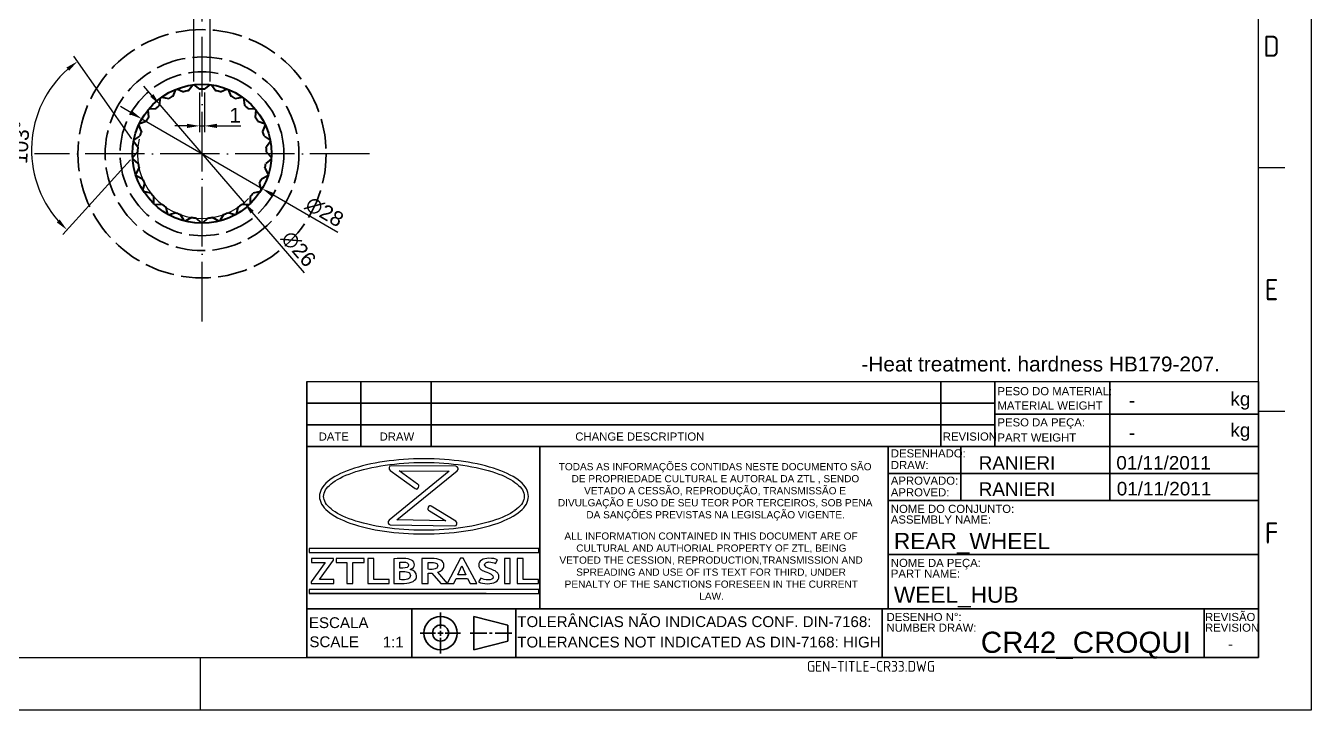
# Model space of a CAD drawing. Header units: millimetres. Extents: x 2429 to 2877, y 1091 to 1407.
# Drawn here: x 2617.7 to 2876.6, y 1091 to 1228.9 of the extents above; entities that cross this region are included whole.
import ezdxf
from ezdxf.enums import TextEntityAlignment as Align

# ---------------------------------------------------------------- set-up
doc = ezdxf.new("R2010")
doc.units = ezdxf.units.MM
for name, pattern in [('ACAD_ISO02W100', [15, 12, -3]), ('ACAD_ISO04W100', [30, 24, -3, 0, -3]), ('ACAD_ISO05W100', [33, 24, -3, 0, -3, 0, -3])]:
    doc.linetypes.add(name, pattern=pattern)
for name, color, linetype, lineweight in [('AM_0', 7, 'Continuous', 40), ('AM_4', 1, 'ACAD_ISO04W100', 25), ('AM_5', 3, 'Continuous', 25), ('AM_8', 40, 'ACAD_ISO02W100', 35), ('AM_BOR', 2, 'ACAD_ISO05W100', 35)]:
    doc.layers.add(name, color=color, linetype=linetype, lineweight=lineweight)
doc.layers.add('Camada 1', color=7, linetype='Continuous')
doc.styles.add('ACISOTS', font='isocp.shx', dxfattribs={"height": 1})
doc.styles.get("Standard").update_dxf_attribs({"font": 'arial.ttf'})
doc.dimstyles.new('ISO-25', dxfattribs={"dimtxt": 3, "dimasz": 2.5, "dimexe": 1.25, "dimexo": 0.625, "dimtad": 1, "dimtxsty": 'Standard', "dimcen": 2.5, "dimadec": 0, "dimazin": 0, "dimtfac": 1, "dimtmove": 0, "dimatfit": 3, "dimfxl": 1, "dimarcsym": 0})

# ---------------------------------------------------------------- blocks, each defined once
blk = doc.blocks.new('A3 ZTL')
for p, q in [((401.17, 9.78), (401.17, 280.82)), ((19.57, 9.78), (401.17, 9.78))]:
    blk.add_line(p, q)
at = {"layer": 'AM_BOR', "color": 135, "linetype": 'Continuous', "lineweight": 25}
for p, q in [((410.96, 290.61), (410.96, 0)), ((410.96, 0), (0, 0))]:
    blk.add_line(p, q, dxfattribs=at)
at = {"layer": 'AM_BOR', "color": 135, "lineweight": 25}
for p, q in [((406.07, 100.29), (401.17, 100.29)), ((406.07, 55.28), (401.17, 55.28)), ((205.48, 9.78), (205.48, 0))]:
    blk.add_line(p, q, dxfattribs=at)
at = {"layer": 'AM_BOR', "color": 135, "lineweight": 25, "style": 'ACISOTS'}
for s, p in [('D', (403.62, 122.8)), ('E', (403.62, 77.79)), ('F', (403.62, 32.78))]:
    blk.add_text(s, height=3.91, dxfattribs=at).set_placement(p, align=Align.MIDDLE)
blk = doc.blocks.new('*D47')
at = {"layer": 'AM_5', "color": 0, "lineweight": -2}
for p, q in [((2550.42, 1370.04), (2550.42, 1377.23)), ((2475.53, 1295.15), (2468.34, 1295.15))]:
    blk.add_line(p, q, dxfattribs=at)
blk.add_arc((2550.42, 1295.15), 80.83, 91.7723, 178.2277, dxfattribs=at)
at = {"layer": 'AM_5', "color": 0}
for points in [[(2547.91, 1376.36), (2547.93, 1375.52), (2550.42, 1375.98)], [(2470.05, 1297.65), (2469.22, 1297.66), (2469.59, 1295.15)]]:
    blk.add_solid(points, dxfattribs=at)
at = {"layer": 'Defpoints', "color": 0}
for p in [(2550.42, 1369.41), (2510.01, 1365.15), (2476.16, 1295.15), (2799.01, 1295.15), (2550.42, 1220.89)]:
    blk.add_point(p, dxfattribs=at)
at = {"layer": 'AM_5', "color": 0, "insert": (2491.74, 1353.83), "char_height": 3, "attachment_point": 5, "rotation": 45}
blk.add_mtext('90°', dxfattribs=at)
blk = doc.blocks.new('*D69')
at = {"layer": 'AM_5', "color": 0, "lineweight": -2}
for p, q in [((2651.55, 1217.6), (2651.55, 1232.7)), ((2654.81, 1217.6), (2654.81, 1232.7)), ((2649.05, 1231.45), (2646.55, 1231.45)), ((2651.55, 1231.45), (2654.81, 1231.45)), ((2657.31, 1231.45), (2666.55, 1231.45))]:
    blk.add_line(p, q, dxfattribs=at)
at = {"layer": 'AM_5', "color": 0}
for points in [[(2649.05, 1231.87), (2649.05, 1231.04), (2651.55, 1231.45)], [(2657.31, 1231.87), (2657.31, 1231.04), (2654.81, 1231.45)]]:
    blk.add_solid(points, dxfattribs=at)
at = {"layer": 'Defpoints', "color": 0}
for p in [(2654.81, 1231.45), (2651.55, 1216.98), (2654.81, 1216.98)]:
    blk.add_point(p, dxfattribs=at)
at = {"layer": 'AM_5', "color": 0, "insert": (2663.18, 1233.61), "char_height": 3, "attachment_point": 5}
blk.add_mtext('3.5', dxfattribs=at)
blk = doc.blocks.new('*D70')
at = {"layer": 'AM_5', "color": 0, "lineweight": -2}
for p, q in [((2652.69, 1215.44), (2652.69, 1207.44)), ((2653.67, 1215.44), (2653.67, 1207.44)), ((2650.19, 1208.69), (2647.69, 1208.69)), ((2652.69, 1208.69), (2653.67, 1208.69)), ((2656.17, 1208.69), (2661.03, 1208.69))]:
    blk.add_line(p, q, dxfattribs=at)
at = {"layer": 'AM_5', "color": 0}
for points in [[(2650.19, 1209.11), (2650.19, 1208.27), (2652.69, 1208.69)], [(2656.17, 1209.11), (2656.17, 1208.27), (2653.67, 1208.69)]]:
    blk.add_solid(points, dxfattribs=at)
at = {"layer": 'Defpoints', "color": 0}
for p in [(2652.69, 1216.06), (2653.67, 1216.06), (2653.67, 1208.69)]:
    blk.add_point(p, dxfattribs=at)
at = {"layer": 'AM_5', "color": 0, "insert": (2659.85, 1210.82), "char_height": 3, "attachment_point": 5}
blk.add_mtext('1', dxfattribs=at)
blk = doc.blocks.new('*D71')
at = {"layer": 'AM_5', "color": 0, "lineweight": -2}
for p, q in [((2639.05, 1206.09), (2627.39, 1222.7)), ((2638.78, 1201.86), (2625.13, 1186.84))]:
    blk.add_line(p, q, dxfattribs=at)
blk.add_arc((2640.61, 1203.86), 21.76, 131.6463, 221.1537, dxfattribs=at)
at = {"layer": 'AM_5', "color": 0}
for points in [[(2625.89, 1220.45), (2626.41, 1219.8), (2628.11, 1221.68)], [(2624.52, 1189.84), (2623.93, 1189.25), (2625.97, 1187.76)]]:
    blk.add_solid(points, dxfattribs=at)
at = {"layer": 'Defpoints', "color": 0}
for p in [(2620.25, 1211.56), (2639.41, 1205.57), (2640.25, 1204.38), (2639.2, 1202.32), (2640.19, 1203.4)]:
    blk.add_point(p, dxfattribs=at)
at = {"layer": 'AM_5', "color": 0, "insert": (2616.74, 1205.37), "char_height": 3, "attachment_point": 5, "rotation": 86.4}
blk.add_mtext('103°', dxfattribs=at)
blk = doc.blocks.new('*D72')
at = {"layer": 'AM_5', "color": 0, "lineweight": -2}
for p, q in [((2638.91, 1211.35), (2636.74, 1212.6)), ((2641.07, 1210.09), (2665.3, 1196.06)), ((2680.54, 1187.22), (2667.46, 1194.8))]:
    blk.add_line(p, q, dxfattribs=at)
at = {"layer": 'AM_5', "color": 0}
for points in [[(2639.11, 1211.71), (2638.7, 1210.98), (2641.07, 1210.09)], [(2667.67, 1195.16), (2667.25, 1194.44), (2665.3, 1196.06)]]:
    blk.add_solid(points, dxfattribs=at)
at = {"layer": 'Defpoints', "color": 0}
for p in [(2641.07, 1210.09), (2665.3, 1196.06)]:
    blk.add_point(p, dxfattribs=at)
at = {"layer": 'AM_5', "color": 0, "insert": (2677.85, 1191.37), "char_height": 3, "attachment_point": 5, "rotation": 329.913}
blk.add_mtext('∅28', dxfattribs=at)
blk = doc.blocks.new('*D73')
at = {"layer": 'AM_5', "color": 0, "lineweight": -2}
for p, q in [((2643.08, 1214.83), (2641.45, 1216.72)), ((2644.71, 1212.93), (2661.66, 1193.22)), ((2673.79, 1179.1), (2663.29, 1191.32))]:
    blk.add_line(p, q, dxfattribs=at)
blk.add_arc((2653.18, 1203.07), 13, 166.9082, 316.1983, dxfattribs=at)
at = {"layer": 'AM_5', "color": 0}
for points in [[(2643.39, 1215.1), (2642.76, 1214.56), (2644.71, 1212.93)], [(2663.6, 1191.59), (2662.97, 1191.05), (2661.66, 1193.22)]]:
    blk.add_solid(points, dxfattribs=at)
at = {"layer": 'Defpoints', "color": 0}
for p in [(2644.71, 1212.93), (2661.66, 1193.22)]:
    blk.add_point(p, dxfattribs=at)
at = {"layer": 'AM_5', "color": 0, "insert": (2672.62, 1183.9), "char_height": 3, "attachment_point": 5, "rotation": 310.6891}
blk.add_mtext('∅26', dxfattribs=at)

msp = doc.modelspace()

# ---------------------------------------------------------------- linework, layer by layer
at = {"linetype": 'Continuous'}
msp.add_line((2674.261, 1157.192), (2865.925, 1157.192), dxfattribs=at)
at = {"layer": 'AM_0'}
for p, q in [((2650.425, 1215.778), (2651.305, 1216.947)), ((2651.552, 1216.978), (2652.694, 1216.065)), ((2653.671, 1216.065), (2654.814, 1216.978)), ((2655.061, 1216.947), (2655.94, 1215.778)), ((2644.646, 1212.878), (2644.853, 1214.326)), ((2645.055, 1214.473), (2646.496, 1214.222)), ((2647.353, 1214.693), (2647.913, 1216.044)), ((2648.145, 1216.136), (2649.479, 1215.535)), ((2656.887, 1215.535), (2658.22, 1216.136)), ((2658.452, 1216.044), (2659.013, 1214.693)), ((2659.869, 1214.222), (2661.311, 1214.473)), ((2661.512, 1214.326), (2661.72, 1212.878)), ((2642.476, 1210.447), (2642.317, 1211.901)), ((2642.476, 1212.093), (2643.934, 1212.209)), ((2662.432, 1212.209), (2663.89, 1212.093)), ((2664.049, 1211.901), (2663.89, 1210.447)), ((2640.569, 1209.147), (2641.953, 1209.622)), ((2664.413, 1209.622), (2665.797, 1209.147)), ((2639.455, 1205.82), (2640.677, 1206.624)), ((2640.979, 1207.553), (2640.463, 1208.922)), ((2665.903, 1208.922), (2665.387, 1207.553)), ((2665.689, 1206.624), (2666.911, 1205.82)), ((2640.248, 1204.377), (2639.408, 1205.575)), ((2666.958, 1205.575), (2666.117, 1204.377)), ((2639.203, 1202.319), (2640.187, 1203.402)), ((2640.331, 1201.119), (2639.219, 1202.07)), ((2667.147, 1202.07), (2666.035, 1201.119)), ((2666.179, 1203.402), (2667.163, 1202.319)), ((2639.83, 1198.866), (2640.514, 1200.16)), ((2665.852, 1200.16), (2666.536, 1198.866)), ((2641.22, 1197.985), (2639.907, 1198.629)), ((2641.296, 1195.678), (2641.636, 1197.101)), ((2664.729, 1197.101), (2665.07, 1195.678)), ((2666.459, 1198.629), (2665.145, 1197.985)), ((2642.862, 1195.17), (2641.43, 1195.467)), ((2643.509, 1192.954), (2643.485, 1194.417)), ((2662.881, 1194.417), (2662.857, 1192.954)), ((2664.936, 1195.467), (2663.504, 1195.17)), ((2645.152, 1192.851), (2643.691, 1192.783)), ((2646.329, 1190.866), (2645.942, 1192.277)), ((2647.946, 1191.175), (2646.548, 1190.746)), ((2659.818, 1190.746), (2658.419, 1191.175)), ((2660.423, 1192.277), (2660.036, 1190.866)), ((2662.675, 1192.783), (2661.214, 1192.851)), ((2649.581, 1189.545), (2648.855, 1190.815)), ((2651.07, 1190.247), (2649.822, 1189.483)), ((2653.058, 1189.074), (2652.039, 1190.124)), ((2654.326, 1190.124), (2653.308, 1189.074)), ((2656.544, 1189.483), (2655.296, 1190.247)), ((2657.511, 1190.815), (2656.785, 1189.545))]:
    msp.add_line(p, q, dxfattribs=at)
msp.add_circle((2653.183, 1203.074), 14, dxfattribs=at)
for start, end in [(116.6464, 120.9536), (102.2464, 106.5536), (87.8464, 92.1536), (73.4464, 77.7536), (59.0464, 63.3536), (131.0464, 135.3536), (44.6464, 48.9536), (145.4464, 149.7536), (30.2464, 34.5536), (159.8464, 164.1536), (15.8464, 20.1536), (174.2464, 178.5536), (1.4464, 5.7536), (188.6464, 192.9536), (347.0464, 351.3536), (203.0464, 207.3536), (332.6464, 336.9536), (217.4464, 221.7536), (318.2464, 322.5536), (231.8464, 236.1536), (246.2464, 250.5536), (289.4464, 293.7536), (303.8464, 308.1536), (260.6464, 264.9536), (275.0464, 279.3536)]:
    msp.add_arc((2653.183, 1203.074), 13, start, end, dxfattribs=at)
at = {"layer": 'AM_4', "ltscale": 0.5}
for p, q in [((2653.183, 1169.328), (2653.183, 1236.819)), ((2686.928, 1203.074), (2619.437, 1203.074))]:
    msp.add_line(p, q, dxfattribs=at)
at = {"layer": 'AM_8', "color": 0, "linetype": 'Continuous'}
for p, q in [((2674.261, 1157.192), (2674.261, 1101.653)), ((2685.151, 1157.192), (2685.151, 1144.124)), ((2699.308, 1157.192), (2699.308, 1144.124)), ((2801.944, 1157.192), (2801.944, 1144.124)), ((2812.834, 1144.124), (2812.834, 1157.192)), ((2835.978, 1157.192), (2835.978, 1150.658)), ((2865.925, 1101.653), (2865.925, 1157.192)), ((2812.834, 1152.836), (2674.261, 1152.836)), ((2812.834, 1150.658), (2865.925, 1150.658)), ((2835.978, 1150.658), (2835.978, 1144.124)), ((2674.261, 1148.48), (2812.834, 1148.48)), ((2674.261, 1144.124), (2789.695, 1144.124)), ((2721.248, 1144.124), (2721.248, 1111.454)), ((2789.695, 1144.124), (2865.925, 1144.124)), ((2791.358, 1144.124), (2791.358, 1123.433)), ((2806.03, 1144.124), (2806.03, 1133.234)), ((2835.978, 1144.124), (2835.978, 1133.234)), ((2791.358, 1138.679), (2865.925, 1138.679)), ((2791.358, 1133.234), (2865.925, 1133.234)), ((2791.358, 1123.433), (2791.358, 1111.454)), ((2791.358, 1122.344), (2865.925, 1122.344)), ((2674.738, 1114.515), (2710.413, 1114.515)), ((2789.695, 1111.454), (2674.261, 1111.454)), ((2722.571, 1111.454), (2674.261, 1111.454)), ((2695.425, 1111.454), (2695.425, 1101.653)), ((2716.396, 1111.454), (2716.396, 1101.653)), ((2789.695, 1111.454), (2855.035, 1111.454)), ((2790.149, 1101.653), (2790.149, 1111.454)), ((2865.925, 1111.454), (2855.035, 1111.454)), ((2855.035, 1111.454), (2855.035, 1101.653)), ((2701.228, 1110.668), (2701.228, 1107.436)), ((2714.766, 1108.169), (2707.915, 1109.906)), ((2707.915, 1109.906), (2707.915, 1103.201)), ((2714.766, 1108.169), (2714.766, 1104.938)), ((2697.133, 1106.553), (2700.207, 1106.553)), ((2700.674, 1106.553), (2701.756, 1106.553)), ((2701.228, 1106.987), (2701.228, 1106.022)), ((2701.228, 1105.589), (2701.228, 1102.439)), ((2702.172, 1106.553), (2705.227, 1106.553)), ((2707.168, 1106.553), (2710.537, 1106.553)), ((2711.056, 1106.553), (2711.598, 1106.553)), ((2712.225, 1106.553), (2715.561, 1106.553)), ((2714.766, 1104.938), (2707.915, 1103.201)), ((2674.261, 1101.653), (2865.925, 1101.653))]:
    msp.add_line(p, q, dxfattribs=at)
at = {"layer": 'AM_8', "ltscale": 0.5}
for radius in [25, 19.5, 16.5]:
    msp.add_circle((2653.183, 1203.074), radius, dxfattribs=at)
at = {"layer": 'AM_8', "color": 0, "linetype": 'Continuous'}
for radius in [3.352, 1.616]:
    msp.add_circle((2701.228, 1106.553), radius, dxfattribs=at)
at = {"layer": 'Camada 1'}
for points, knots in [([(2697.884, 1141.648), (2700.693, 1141.648), (2703.378, 1141.451), (2705.831, 1141.095), (2705.831, 1141.095), (2708.38, 1140.725), (2710.679, 1140.182), (2712.607, 1139.509), (2712.607, 1139.509), (2714.587, 1138.819), (2716.184, 1137.985), (2717.276, 1137.052), (2717.276, 1137.052), (2718.339, 1136.143), (2718.926, 1135.138), (2718.926, 1134.076), (2718.926, 1134.076), (2718.926, 1133.014), (2718.339, 1132.009), (2717.276, 1131.1), (2717.276, 1131.1), (2716.184, 1130.167), (2714.587, 1129.333), (2712.607, 1128.642), (2712.607, 1128.642), (2710.679, 1127.969), (2708.38, 1127.426), (2705.831, 1127.056), (2705.831, 1127.056), (2703.378, 1126.7), (2700.693, 1126.503), (2697.884, 1126.503), (2697.884, 1126.503), (2695.074, 1126.503), (2692.389, 1126.7), (2689.936, 1127.056), (2689.936, 1127.056), (2687.387, 1127.426), (2685.088, 1127.969), (2683.16, 1128.642), (2683.16, 1128.642), (2681.181, 1129.333), (2679.583, 1130.167), (2678.491, 1131.1), (2678.491, 1131.1), (2677.428, 1132.009), (2676.841, 1133.014), (2676.841, 1134.076), (2676.841, 1134.076), (2676.841, 1135.138), (2677.428, 1136.143), (2678.491, 1137.052), (2678.491, 1137.052), (2679.583, 1137.985), (2681.181, 1138.819), (2683.16, 1139.509), (2683.16, 1139.509), (2685.088, 1140.182), (2687.387, 1140.725), (2689.937, 1141.095), (2689.937, 1141.095), (2692.389, 1141.451), (2695.074, 1141.648), (2697.884, 1141.648)], [0, 0, 0, 0, 0.0588235, 0.0588235, 0.0588235, 0.0588235, 0.1176471, 0.1176471, 0.1176471, 0.1176471, 0.1764706, 0.1764706, 0.1764706, 0.1764706, 0.2352941, 0.2352941, 0.2352941, 0.2352941, 0.2941176, 0.2941176, 0.2941176, 0.2941176, 0.3529412, 0.3529412, 0.3529412, 0.3529412, 0.4117647, 0.4117647, 0.4117647, 0.4117647, 0.4705882, 0.4705882, 0.4705882, 0.4705882, 0.5294118, 0.5294118, 0.5294118, 0.5294118, 0.5882353, 0.5882353, 0.5882353, 0.5882353, 0.6470588, 0.6470588, 0.6470588, 0.6470588, 0.7058824, 0.7058824, 0.7058824, 0.7058824, 0.7647059, 0.7647059, 0.7647059, 0.7647059, 0.8235294, 0.8235294, 0.8235294, 0.8235294, 0.8823529, 0.8823529, 0.8823529, 0.8823529, 1, 1, 1, 1]), ([(2697.884, 1140.901), (2695.123, 1140.901), (2692.49, 1140.709), (2690.088, 1140.361), (2690.088, 1140.361), (2687.592, 1140), (2685.346, 1139.471), (2683.467, 1138.815), (2683.467, 1138.815), (2681.639, 1138.177), (2680.165, 1137.423), (2679.162, 1136.595), (2679.162, 1136.595), (2678.209, 1135.809), (2677.683, 1134.957), (2677.683, 1134.076), (2677.683, 1134.076), (2677.683, 1133.195), (2678.209, 1132.343), (2679.162, 1131.557), (2679.162, 1131.557), (2680.165, 1130.729), (2681.639, 1129.975), (2683.467, 1129.337), (2683.467, 1129.337), (2685.346, 1128.681), (2687.592, 1128.152), (2690.088, 1127.79), (2690.088, 1127.79), (2692.49, 1127.443), (2695.123, 1127.25), (2697.884, 1127.25), (2697.884, 1127.25), (2700.644, 1127.25), (2703.278, 1127.443), (2705.679, 1127.79), (2705.679, 1127.79), (2708.175, 1128.152), (2710.421, 1128.681), (2712.3, 1129.337), (2712.3, 1129.337), (2714.129, 1129.975), (2715.602, 1130.729), (2716.606, 1131.557), (2716.606, 1131.557), (2717.558, 1132.343), (2718.084, 1133.195), (2718.084, 1134.076), (2718.084, 1134.076), (2718.084, 1134.957), (2717.558, 1135.809), (2716.606, 1136.595), (2716.606, 1136.595), (2715.602, 1137.423), (2714.129, 1138.177), (2712.3, 1138.815), (2712.3, 1138.815), (2710.421, 1139.471), (2708.175, 1140), (2705.679, 1140.361), (2705.679, 1140.361), (2703.277, 1140.709), (2700.644, 1140.901), (2697.884, 1140.901)], [0, 0, 0, 0, 0.0588235, 0.0588235, 0.0588235, 0.0588235, 0.1176471, 0.1176471, 0.1176471, 0.1176471, 0.1764706, 0.1764706, 0.1764706, 0.1764706, 0.2352941, 0.2352941, 0.2352941, 0.2352941, 0.2941176, 0.2941176, 0.2941176, 0.2941176, 0.3529412, 0.3529412, 0.3529412, 0.3529412, 0.4117647, 0.4117647, 0.4117647, 0.4117647, 0.4705882, 0.4705882, 0.4705882, 0.4705882, 0.5294118, 0.5294118, 0.5294118, 0.5294118, 0.5882353, 0.5882353, 0.5882353, 0.5882353, 0.6470588, 0.6470588, 0.6470588, 0.6470588, 0.7058824, 0.7058824, 0.7058824, 0.7058824, 0.7647059, 0.7647059, 0.7647059, 0.7647059, 0.8235294, 0.8235294, 0.8235294, 0.8235294, 0.8823529, 0.8823529, 0.8823529, 0.8823529, 1, 1, 1, 1]), ([(2696.133, 1135.688), (2696.133, 1135.688), (2691.092, 1139.301), (2691.092, 1139.301), (2691.092, 1139.301), (2690.717, 1139.57), (2690.869, 1140.252), (2691.311, 1140.249), (2691.311, 1140.249), (2691.311, 1140.249), (2704.331, 1140.144), (2704.331, 1140.144), (2704.331, 1140.144), (2704.759, 1140.141), (2704.918, 1139.496), (2704.569, 1139.212), (2704.569, 1139.212), (2704.569, 1139.212), (2692.447, 1129.337), (2692.447, 1129.337), (2692.447, 1129.337), (2692.447, 1129.337), (2702.272, 1129.179), (2702.272, 1129.179), (2702.272, 1129.179), (2702.272, 1129.179), (2698.967, 1131.169), (2698.967, 1131.169), (2698.967, 1131.169), (2698.75, 1131.3), (2698.533, 1131.431), (2698.722, 1131.885), (2698.722, 1131.885), (2698.911, 1132.339), (2699.129, 1132.208), (2699.346, 1132.078), (2699.346, 1132.078), (2699.346, 1132.078), (2704.3, 1129.093), (2704.3, 1129.093), (2704.3, 1129.093), (2704.705, 1128.849), (2704.562, 1128.122), (2704.105, 1128.129), (2704.105, 1128.129), (2704.105, 1128.129), (2691.086, 1128.339), (2691.086, 1128.339), (2691.086, 1128.339), (2690.659, 1128.345), (2690.503, 1128.987), (2690.851, 1129.271), (2690.851, 1129.271), (2690.851, 1129.271), (2702.96, 1139.135), (2702.96, 1139.135), (2702.96, 1139.135), (2702.96, 1139.135), (2692.868, 1139.217), (2692.868, 1139.217), (2692.868, 1139.217), (2692.868, 1139.217), (2696.569, 1136.564), (2696.569, 1136.564), (2696.569, 1136.564), (2696.775, 1136.417), (2696.981, 1136.269), (2696.764, 1135.831), (2696.764, 1135.831), (2696.546, 1135.393), (2696.34, 1135.54), (2696.133, 1135.688)], [0, 0, 0, 0, 0.0526316, 0.0526316, 0.0526316, 0.0526316, 0.1052632, 0.1052632, 0.1052632, 0.1052632, 0.1578947, 0.1578947, 0.1578947, 0.1578947, 0.2105263, 0.2105263, 0.2105263, 0.2105263, 0.2631579, 0.2631579, 0.2631579, 0.2631579, 0.3157895, 0.3157895, 0.3157895, 0.3157895, 0.3684211, 0.3684211, 0.3684211, 0.3684211, 0.4210526, 0.4210526, 0.4210526, 0.4210526, 0.4736842, 0.4736842, 0.4736842, 0.4736842, 0.5263158, 0.5263158, 0.5263158, 0.5263158, 0.5789474, 0.5789474, 0.5789474, 0.5789474, 0.6315789, 0.6315789, 0.6315789, 0.6315789, 0.6842105, 0.6842105, 0.6842105, 0.6842105, 0.7368421, 0.7368421, 0.7368421, 0.7368421, 0.7894737, 0.7894737, 0.7894737, 0.7894737, 0.8421053, 0.8421053, 0.8421053, 0.8421053, 0.8947368, 0.8947368, 0.8947368, 0.8947368, 1, 1, 1, 1]), ([(2674.828, 1123.581), (2674.828, 1123.581), (2720.939, 1123.581), (2720.939, 1123.581), (2720.939, 1123.581), (2720.939, 1123.581), (2721.03, 1123.581), (2721.03, 1123.581), (2721.03, 1123.581), (2721.03, 1123.581), (2721.03, 1123.491), (2721.03, 1123.491), (2721.03, 1123.491), (2721.03, 1123.491), (2721.03, 1122.891), (2721.03, 1122.891), (2721.03, 1122.891), (2721.03, 1122.891), (2721.03, 1122.8), (2721.03, 1122.8), (2721.03, 1122.8), (2721.03, 1122.8), (2720.939, 1122.8), (2720.939, 1122.8), (2720.939, 1122.8), (2720.939, 1122.8), (2674.828, 1122.8), (2674.828, 1122.8), (2674.828, 1122.8), (2674.828, 1122.8), (2674.738, 1122.8), (2674.738, 1122.8), (2674.738, 1122.8), (2674.738, 1122.8), (2674.738, 1122.891), (2674.738, 1122.891), (2674.738, 1122.891), (2674.738, 1122.891), (2674.738, 1123.491), (2674.738, 1123.491), (2674.738, 1123.491), (2674.738, 1123.491), (2674.738, 1123.581), (2674.738, 1123.581), (2674.738, 1123.581), (2674.738, 1123.581), (2674.828, 1123.581), (2674.828, 1123.581)], [0, 0, 0, 0, 0.0769231, 0.0769231, 0.0769231, 0.0769231, 0.1538462, 0.1538462, 0.1538462, 0.1538462, 0.2307692, 0.2307692, 0.2307692, 0.2307692, 0.3076923, 0.3076923, 0.3076923, 0.3076923, 0.3846154, 0.3846154, 0.3846154, 0.3846154, 0.4615385, 0.4615385, 0.4615385, 0.4615385, 0.5384615, 0.5384615, 0.5384615, 0.5384615, 0.6153846, 0.6153846, 0.6153846, 0.6153846, 0.6923077, 0.6923077, 0.6923077, 0.6923077, 0.7692308, 0.7692308, 0.7692308, 0.7692308, 0.8461538, 0.8461538, 0.8461538, 0.8461538, 1, 1, 1, 1]), ([(2675.197, 1116.564), (2675.197, 1116.564), (2675.197, 1116.849), (2675.197, 1116.849), (2675.197, 1116.849), (2675.197, 1116.849), (2678.017, 1120.75), (2678.017, 1120.75), (2678.017, 1120.75), (2678.017, 1120.75), (2675.244, 1120.75), (2675.244, 1120.75), (2675.244, 1120.75), (2675.244, 1120.75), (2675.244, 1121.534), (2675.244, 1121.534), (2675.244, 1121.534), (2675.244, 1121.534), (2679.653, 1121.534), (2679.653, 1121.534), (2679.653, 1121.534), (2679.653, 1121.534), (2679.653, 1121.249), (2679.653, 1121.249), (2679.653, 1121.249), (2679.653, 1121.249), (2676.823, 1117.348), (2676.823, 1117.348), (2676.823, 1117.348), (2676.823, 1117.348), (2679.754, 1117.348), (2679.754, 1117.348), (2679.754, 1117.348), (2679.754, 1117.348), (2679.754, 1116.564), (2679.754, 1116.564), (2679.754, 1116.564), (2679.754, 1116.564), (2675.197, 1116.564), (2675.197, 1116.564)], [0, 0, 0, 0, 0.0909091, 0.0909091, 0.0909091, 0.0909091, 0.1818182, 0.1818182, 0.1818182, 0.1818182, 0.2727273, 0.2727273, 0.2727273, 0.2727273, 0.3636364, 0.3636364, 0.3636364, 0.3636364, 0.4545455, 0.4545455, 0.4545455, 0.4545455, 0.5454545, 0.5454545, 0.5454545, 0.5454545, 0.6363636, 0.6363636, 0.6363636, 0.6363636, 0.7272727, 0.7272727, 0.7272727, 0.7272727, 0.8181818, 0.8181818, 0.8181818, 0.8181818, 1, 1, 1, 1]), ([(2683.567, 1120.75), (2683.567, 1120.75), (2683.567, 1116.564), (2683.567, 1116.564), (2683.567, 1116.564), (2683.567, 1116.564), (2682.366, 1116.564), (2682.366, 1116.564), (2682.366, 1116.564), (2682.366, 1116.564), (2682.366, 1120.75), (2682.366, 1120.75), (2682.366, 1120.75), (2682.366, 1120.75), (2680.215, 1120.75), (2680.215, 1120.75), (2680.215, 1120.75), (2680.215, 1120.75), (2680.215, 1121.534), (2680.215, 1121.534), (2680.215, 1121.534), (2680.215, 1121.534), (2685.814, 1121.534), (2685.814, 1121.534), (2685.814, 1121.534), (2685.814, 1121.534), (2685.814, 1120.75), (2685.814, 1120.75), (2685.814, 1120.75), (2685.814, 1120.75), (2683.567, 1120.75), (2683.567, 1120.75)], [0, 0, 0, 0, 0.1111111, 0.1111111, 0.1111111, 0.1111111, 0.2222222, 0.2222222, 0.2222222, 0.2222222, 0.3333333, 0.3333333, 0.3333333, 0.3333333, 0.4444444, 0.4444444, 0.4444444, 0.4444444, 0.5555556, 0.5555556, 0.5555556, 0.5555556, 0.6666667, 0.6666667, 0.6666667, 0.6666667, 0.7777778, 0.7777778, 0.7777778, 0.7777778, 1, 1, 1, 1]), ([(2686.599, 1116.564), (2686.599, 1116.564), (2686.599, 1121.534), (2686.599, 1121.534), (2686.599, 1121.534), (2686.599, 1121.534), (2687.8, 1121.534), (2687.8, 1121.534), (2687.8, 1121.534), (2687.8, 1121.534), (2687.8, 1117.348), (2687.8, 1117.348), (2687.8, 1117.348), (2687.8, 1117.348), (2690.856, 1117.348), (2690.856, 1117.348), (2690.856, 1117.348), (2690.856, 1117.348), (2690.856, 1116.564), (2690.856, 1116.564), (2690.856, 1116.564), (2690.856, 1116.564), (2686.599, 1116.564), (2686.599, 1116.564)], [0, 0, 0, 0, 0.1428571, 0.1428571, 0.1428571, 0.1428571, 0.2857143, 0.2857143, 0.2857143, 0.2857143, 0.4285714, 0.4285714, 0.4285714, 0.4285714, 0.5714286, 0.5714286, 0.5714286, 0.5714286, 0.7142857, 0.7142857, 0.7142857, 0.7142857, 1, 1, 1, 1]), ([(2693.893, 1116.564), (2693.893, 1116.564), (2691.824, 1116.564), (2691.824, 1116.564), (2691.824, 1116.564), (2691.824, 1116.564), (2691.824, 1121.53), (2691.824, 1121.53), (2691.824, 1121.53), (2692.736, 1121.561), (2693.375, 1121.578), (2693.74, 1121.578), (2693.74, 1121.578), (2694.443, 1121.578), (2694.991, 1121.467), (2695.387, 1121.246), (2695.387, 1121.246), (2695.782, 1121.026), (2695.979, 1120.711), (2695.979, 1120.303), (2695.979, 1120.303), (2695.979, 1119.909), (2695.696, 1119.598), (2695.13, 1119.369), (2695.13, 1119.369), (2695.97, 1119.154), (2696.391, 1118.711), (2696.391, 1118.039), (2696.391, 1118.039), (2696.391, 1117.587), (2696.157, 1117.228), (2695.694, 1116.962), (2695.694, 1116.962), (2695.229, 1116.697), (2694.629, 1116.564), (2693.893, 1116.564)], [0, 0, 0, 0, 0.1, 0.1, 0.1, 0.1, 0.2, 0.2, 0.2, 0.2, 0.3, 0.3, 0.3, 0.3, 0.4, 0.4, 0.4, 0.4, 0.5, 0.5, 0.5, 0.5, 0.6, 0.6, 0.6, 0.6, 0.7, 0.7, 0.7, 0.7, 0.8, 0.8, 0.8, 0.8, 1, 1, 1, 1]), ([(2701.264, 1116.564), (2701.264, 1116.564), (2699.46, 1118.616), (2699.46, 1118.616), (2699.46, 1118.616), (2699.279, 1118.618), (2699.025, 1118.626), (2698.697, 1118.64), (2698.697, 1118.64), (2698.697, 1118.64), (2698.697, 1116.564), (2698.697, 1116.564), (2698.697, 1116.564), (2698.697, 1116.564), (2697.451, 1116.564), (2697.451, 1116.564), (2697.451, 1116.564), (2697.451, 1116.564), (2697.451, 1121.534), (2697.451, 1121.534), (2697.451, 1121.534), (2697.519, 1121.534), (2697.779, 1121.542), (2698.233, 1121.559), (2698.233, 1121.559), (2698.685, 1121.576), (2699.049, 1121.585), (2699.326, 1121.585), (2699.326, 1121.585), (2701.044, 1121.585), (2701.903, 1121.096), (2701.903, 1120.119), (2701.903, 1120.119), (2701.903, 1119.825), (2701.783, 1119.557), (2701.546, 1119.315), (2701.546, 1119.315), (2701.31, 1119.073), (2701.011, 1118.903), (2700.651, 1118.803), (2700.651, 1118.803), (2700.651, 1118.803), (2702.649, 1116.564), (2702.649, 1116.564), (2702.649, 1116.564), (2702.649, 1116.564), (2701.264, 1116.564), (2701.264, 1116.564)], [0, 0, 0, 0, 0.0769231, 0.0769231, 0.0769231, 0.0769231, 0.1538462, 0.1538462, 0.1538462, 0.1538462, 0.2307692, 0.2307692, 0.2307692, 0.2307692, 0.3076923, 0.3076923, 0.3076923, 0.3076923, 0.3846154, 0.3846154, 0.3846154, 0.3846154, 0.4615385, 0.4615385, 0.4615385, 0.4615385, 0.5384615, 0.5384615, 0.5384615, 0.5384615, 0.6153846, 0.6153846, 0.6153846, 0.6153846, 0.6923077, 0.6923077, 0.6923077, 0.6923077, 0.7692308, 0.7692308, 0.7692308, 0.7692308, 0.8461538, 0.8461538, 0.8461538, 0.8461538, 1, 1, 1, 1]), ([(2707.174, 1116.564), (2707.174, 1116.564), (2706.68, 1117.571), (2706.68, 1117.571), (2706.68, 1117.571), (2706.68, 1117.571), (2704.362, 1117.571), (2704.362, 1117.571), (2704.362, 1117.571), (2704.362, 1117.571), (2703.891, 1116.564), (2703.891, 1116.564), (2703.891, 1116.564), (2703.891, 1116.564), (2702.558, 1116.564), (2702.558, 1116.564), (2702.558, 1116.564), (2702.558, 1116.564), (2705.254, 1121.602), (2705.254, 1121.602), (2705.254, 1121.602), (2705.254, 1121.602), (2705.781, 1121.602), (2705.781, 1121.602), (2705.781, 1121.602), (2705.781, 1121.602), (2708.499, 1116.564), (2708.499, 1116.564), (2708.499, 1116.564), (2708.499, 1116.564), (2707.174, 1116.564), (2707.174, 1116.564)], [0, 0, 0, 0, 0.1111111, 0.1111111, 0.1111111, 0.1111111, 0.2222222, 0.2222222, 0.2222222, 0.2222222, 0.3333333, 0.3333333, 0.3333333, 0.3333333, 0.4444444, 0.4444444, 0.4444444, 0.4444444, 0.5555556, 0.5555556, 0.5555556, 0.5555556, 0.6666667, 0.6666667, 0.6666667, 0.6666667, 0.7777778, 0.7777778, 0.7777778, 0.7777778, 1, 1, 1, 1]), ([(2708.891, 1116.838), (2708.891, 1116.838), (2709.336, 1117.629), (2709.336, 1117.629), (2709.336, 1117.629), (2709.808, 1117.385), (2710.275, 1117.263), (2710.733, 1117.263), (2710.733, 1117.263), (2711.439, 1117.263), (2711.791, 1117.444), (2711.791, 1117.805), (2711.791, 1117.805), (2711.791, 1117.975), (2711.707, 1118.136), (2711.542, 1118.29), (2711.542, 1118.29), (2711.376, 1118.444), (2711.033, 1118.617), (2710.514, 1118.808), (2710.514, 1118.808), (2709.996, 1118.999), (2709.646, 1119.156), (2709.466, 1119.279), (2709.466, 1119.279), (2709.287, 1119.403), (2709.148, 1119.549), (2709.05, 1119.719), (2709.05, 1119.719), (2708.954, 1119.888), (2708.905, 1120.076), (2708.905, 1120.282), (2708.905, 1120.282), (2708.905, 1120.666), (2709.098, 1120.985), (2709.48, 1121.238), (2709.48, 1121.238), (2709.863, 1121.492), (2710.355, 1121.618), (2710.955, 1121.618), (2710.955, 1121.618), (2711.737, 1121.618), (2712.311, 1121.51), (2712.678, 1121.296), (2712.678, 1121.296), (2712.678, 1121.296), (2712.312, 1120.537), (2712.312, 1120.537), (2712.312, 1120.537), (2711.891, 1120.758), (2711.445, 1120.869), (2710.979, 1120.869), (2710.979, 1120.869), (2710.702, 1120.869), (2710.487, 1120.815), (2710.335, 1120.708), (2710.335, 1120.708), (2710.182, 1120.6), (2710.106, 1120.46), (2710.106, 1120.289), (2710.106, 1120.289), (2710.106, 1120.004), (2710.535, 1119.708), (2711.393, 1119.4), (2711.393, 1119.4), (2711.846, 1119.237), (2712.172, 1119.087), (2712.372, 1118.95), (2712.372, 1118.95), (2712.572, 1118.814), (2712.725, 1118.654), (2712.829, 1118.472), (2712.829, 1118.472), (2712.935, 1118.29), (2712.987, 1118.087), (2712.987, 1117.863), (2712.987, 1117.863), (2712.987, 1117.46), (2712.771, 1117.129), (2712.337, 1116.869), (2712.337, 1116.869), (2711.906, 1116.609), (2711.326, 1116.479), (2710.599, 1116.479), (2710.599, 1116.479), (2709.969, 1116.479), (2709.4, 1116.598), (2708.891, 1116.838)], [0, 0, 0, 0, 0.0434783, 0.0434783, 0.0434783, 0.0434783, 0.0869565, 0.0869565, 0.0869565, 0.0869565, 0.1304348, 0.1304348, 0.1304348, 0.1304348, 0.173913, 0.173913, 0.173913, 0.173913, 0.2173913, 0.2173913, 0.2173913, 0.2173913, 0.2608696, 0.2608696, 0.2608696, 0.2608696, 0.3043478, 0.3043478, 0.3043478, 0.3043478, 0.3478261, 0.3478261, 0.3478261, 0.3478261, 0.3913043, 0.3913043, 0.3913043, 0.3913043, 0.4347826, 0.4347826, 0.4347826, 0.4347826, 0.4782609, 0.4782609, 0.4782609, 0.4782609, 0.5217391, 0.5217391, 0.5217391, 0.5217391, 0.5652174, 0.5652174, 0.5652174, 0.5652174, 0.6086957, 0.6086957, 0.6086957, 0.6086957, 0.6521739, 0.6521739, 0.6521739, 0.6521739, 0.6956522, 0.6956522, 0.6956522, 0.6956522, 0.7391304, 0.7391304, 0.7391304, 0.7391304, 0.7826087, 0.7826087, 0.7826087, 0.7826087, 0.826087, 0.826087, 0.826087, 0.826087, 0.8695652, 0.8695652, 0.8695652, 0.8695652, 0.9130435, 0.9130435, 0.9130435, 0.9130435, 1, 1, 1, 1]), ([(2714.071, 1116.564), (2714.071, 1116.564), (2714.071, 1121.534), (2714.071, 1121.534), (2714.071, 1121.534), (2714.071, 1121.534), (2715.271, 1121.534), (2715.271, 1121.534), (2715.271, 1121.534), (2715.271, 1121.534), (2715.271, 1116.564), (2715.271, 1116.564), (2715.271, 1116.564), (2715.271, 1116.564), (2714.071, 1116.564), (2714.071, 1116.564)], [0, 0, 0, 0, 0.2, 0.2, 0.2, 0.2, 0.4, 0.4, 0.4, 0.4, 0.6, 0.6, 0.6, 0.6, 1, 1, 1, 1]), ([(2716.679, 1116.564), (2716.679, 1116.564), (2716.679, 1121.534), (2716.679, 1121.534), (2716.679, 1121.534), (2716.679, 1121.534), (2717.879, 1121.534), (2717.879, 1121.534), (2717.879, 1121.534), (2717.879, 1121.534), (2717.879, 1117.348), (2717.879, 1117.348), (2717.879, 1117.348), (2717.879, 1117.348), (2720.936, 1117.348), (2720.936, 1117.348), (2720.936, 1117.348), (2720.936, 1117.348), (2720.936, 1116.564), (2720.936, 1116.564), (2720.936, 1116.564), (2720.936, 1116.564), (2716.679, 1116.564), (2716.679, 1116.564)], [0, 0, 0, 0, 0.1428571, 0.1428571, 0.1428571, 0.1428571, 0.2857143, 0.2857143, 0.2857143, 0.2857143, 0.4285714, 0.4285714, 0.4285714, 0.4285714, 0.5714286, 0.5714286, 0.5714286, 0.5714286, 0.7142857, 0.7142857, 0.7142857, 0.7142857, 1, 1, 1, 1]), ([(2693.025, 1120.825), (2693.025, 1120.825), (2693.025, 1119.634), (2693.025, 1119.634), (2693.025, 1119.634), (2693.209, 1119.625), (2693.403, 1119.621), (2693.606, 1119.621), (2693.606, 1119.621), (2694.388, 1119.621), (2694.779, 1119.836), (2694.779, 1120.268), (2694.779, 1120.268), (2694.779, 1120.65), (2694.424, 1120.841), (2693.713, 1120.841), (2693.713, 1120.841), (2693.526, 1120.841), (2693.296, 1120.835), (2693.025, 1120.825)], [0, 0, 0, 0, 0.1666667, 0.1666667, 0.1666667, 0.1666667, 0.3333333, 0.3333333, 0.3333333, 0.3333333, 0.5, 0.5, 0.5, 0.5, 0.6666667, 0.6666667, 0.6666667, 0.6666667, 1, 1, 1, 1]), ([(2693.025, 1118.946), (2693.025, 1118.946), (2693.025, 1117.304), (2693.025, 1117.304), (2693.025, 1117.304), (2693.268, 1117.288), (2693.464, 1117.279), (2693.616, 1117.279), (2693.616, 1117.279), (2694.151, 1117.279), (2694.541, 1117.347), (2694.782, 1117.48), (2694.782, 1117.48), (2695.023, 1117.613), (2695.144, 1117.835), (2695.144, 1118.144), (2695.144, 1118.144), (2695.144, 1118.427), (2695.032, 1118.633), (2694.807, 1118.762), (2694.807, 1118.762), (2694.582, 1118.891), (2694.189, 1118.955), (2693.63, 1118.955), (2693.63, 1118.955), (2693.513, 1118.955), (2693.312, 1118.953), (2693.025, 1118.946)], [0, 0, 0, 0, 0.125, 0.125, 0.125, 0.125, 0.25, 0.25, 0.25, 0.25, 0.375, 0.375, 0.375, 0.375, 0.5, 0.5, 0.5, 0.5, 0.625, 0.625, 0.625, 0.625, 0.75, 0.75, 0.75, 0.75, 1, 1, 1, 1]), ([(2698.697, 1120.767), (2698.697, 1120.767), (2698.697, 1119.387), (2698.697, 1119.387), (2698.697, 1119.387), (2698.92, 1119.373), (2699.09, 1119.366), (2699.206, 1119.366), (2699.206, 1119.366), (2699.708, 1119.366), (2700.075, 1119.418), (2700.306, 1119.522), (2700.306, 1119.522), (2700.54, 1119.626), (2700.656, 1119.828), (2700.656, 1120.129), (2700.656, 1120.129), (2700.656, 1120.373), (2700.532, 1120.545), (2700.281, 1120.641), (2700.281, 1120.641), (2700.032, 1120.738), (2699.64, 1120.787), (2699.104, 1120.787), (2699.104, 1120.787), (2698.975, 1120.787), (2698.839, 1120.781), (2698.697, 1120.767)], [0, 0, 0, 0, 0.125, 0.125, 0.125, 0.125, 0.25, 0.25, 0.25, 0.25, 0.375, 0.375, 0.375, 0.375, 0.5, 0.5, 0.5, 0.5, 0.625, 0.625, 0.625, 0.625, 0.75, 0.75, 0.75, 0.75, 1, 1, 1, 1]), ([(2705.517, 1120.082), (2705.517, 1120.082), (2704.704, 1118.246), (2704.704, 1118.246), (2704.704, 1118.246), (2704.704, 1118.246), (2706.329, 1118.246), (2706.329, 1118.246), (2706.329, 1118.246), (2706.329, 1118.246), (2705.517, 1120.082), (2705.517, 1120.082)], [0, 0, 0, 0, 0.25, 0.25, 0.25, 0.25, 0.5, 0.5, 0.5, 0.5, 1, 1, 1, 1]), ([(2674.828, 1115.296), (2674.828, 1115.296), (2720.939, 1115.296), (2720.939, 1115.296), (2720.939, 1115.296), (2720.939, 1115.296), (2721.03, 1115.296), (2721.03, 1115.296), (2721.03, 1115.296), (2721.03, 1115.296), (2721.03, 1115.206), (2721.03, 1115.206), (2721.03, 1115.206), (2721.03, 1115.206), (2721.03, 1114.606), (2721.03, 1114.606), (2721.03, 1114.606), (2721.03, 1114.606), (2721.03, 1114.515), (2721.03, 1114.515), (2721.03, 1114.515), (2721.03, 1114.515), (2720.939, 1114.515), (2720.939, 1114.515), (2720.939, 1114.515), (2720.939, 1114.515), (2674.828, 1114.515), (2674.828, 1114.515), (2674.828, 1114.515), (2674.828, 1114.515), (2674.738, 1114.515), (2674.738, 1114.515), (2674.738, 1114.515), (2674.738, 1114.515), (2674.738, 1114.606), (2674.738, 1114.606), (2674.738, 1114.606), (2674.738, 1114.606), (2674.738, 1115.206), (2674.738, 1115.206), (2674.738, 1115.206), (2674.738, 1115.206), (2674.738, 1115.296), (2674.738, 1115.296), (2674.738, 1115.296), (2674.738, 1115.296), (2674.828, 1115.296), (2674.828, 1115.296)], [0, 0, 0, 0, 0.0769231, 0.0769231, 0.0769231, 0.0769231, 0.1538462, 0.1538462, 0.1538462, 0.1538462, 0.2307692, 0.2307692, 0.2307692, 0.2307692, 0.3076923, 0.3076923, 0.3076923, 0.3076923, 0.3846154, 0.3846154, 0.3846154, 0.3846154, 0.4615385, 0.4615385, 0.4615385, 0.4615385, 0.5384615, 0.5384615, 0.5384615, 0.5384615, 0.6153846, 0.6153846, 0.6153846, 0.6153846, 0.6923077, 0.6923077, 0.6923077, 0.6923077, 0.7692308, 0.7692308, 0.7692308, 0.7692308, 0.8461538, 0.8461538, 0.8461538, 0.8461538, 1, 1, 1, 1])]:
    msp.add_open_spline(points, degree=3, knots=knots, dxfattribs=at)

# ---------------------------------------------------------------- block references
at = {"linetype": 'ByBlock', "lineweight": 0, "xscale": 1.089, "yscale": 1.089, "zscale": 1.089}
msp.add_blockref('A3 ZTL', (2429.046, 1090.997), dxfattribs=at)

# ---------------------------------------------------------------- texts
at = {"insert": (2785.977, 1162.23), "char_height": 3, "width": 73.62749, "attachment_point": 1}
msp.add_mtext('-Heat treatment. hardness HB179-207.', dxfattribs=at)
at = {"color": 0, "linetype": 'Continuous', "char_height": 1.452, "attachment_point": 1}
for s, insert in [('\\pi0.40137;TODAS AS INFORMAÇÕES CONTIDAS NESTE DOCUMENTO SÃO \\P\\pi2.9889;DE PROPRIEDADE CULTURAL E AUTORAL DA ZTL , SENDO \\P\\pi5.5165;VETADO A CESSÃO, REPRODUÇÃO, TRANSMISSÃO E \\P\\pi0.23646;DIVULGAÇÃO E USO DE SEU TEOR POR TERCEIROS, SOB PENA \\P\\pi5.9598;DA SANÇÕES PREVISTAS NA LEGISLAÇÃO VIGENTE.', (2724.624, 1140.788)), ('\\pi2.3521;ALL INFORMATION CONTAINED IN THIS DOCUMENT ARE OF \\P\\pi4.7272;CULTURAL AND AUTHORIAL PROPERTY OF ZTL, BEING  \\P\\pi1.3482;VETOED THE CESSION, REPRODUCTION,TRANSMISSION AND \\P\\pi4.7301;SPREADING AND USE OF ITS TEXT FOR THIRD, UNDER \\P\\pi2.4026;PENALTY OF THE SANCTIONS FORESEEN IN THE CURRENT \\P\\pi29.515;LAW.', (2723.816, 1126.812))]:
    msp.add_mtext_dynamic_manual_height_columns(s, width=63.66463, gutter_width=12.5, heights=[0], dxfattribs=dict(at, insert=insert))
at = {"layer": 'AM_8', "color": 0, "linetype": 'Continuous'}
for s, height, p in [('PESO DO MATERIAL:', 1.6335, (2813.382, 1154.445)), ('kg', 2.7225, (2860.298, 1152.357)), ('MATERIAL WEIGHT', 1.6335, (2813.382, 1151.552)), ('PESO DA PEÇA:', 1.6335, (2813.382, 1148.167)), ('DATE', 1.6335, (2676.673, 1145.31)), ('DRAW', 1.6335, (2688.945, 1145.31)), ('CHANGE DESCRIPTION', 1.6335, (2728.36, 1145.31)), ('REVISION', 1.6335, (2802.375, 1145.31)), ('kg', 2.7225, (2860.298, 1146.076)), ('PART WEIGHT', 1.6335, (2813.382, 1145.119)), ('DESENHADO:', 1.6335, (2791.906, 1141.925)), ('DRAW:', 1.6335, (2791.906, 1139.575)), ('APROVADO:', 1.6335, (2791.906, 1136.423)), ('APROVED:', 1.6335, (2791.906, 1134.074)), ('NOME DO CONJUNTO:', 1.6335, (2791.906, 1130.75)), ('ASSEMBLY NAME:', 1.6335, (2791.906, 1128.599)), ('NOME DA PEÇA:', 1.6335, (2791.906, 1119.86)), ('PART NAME:', 1.6335, (2791.906, 1117.709)), ('REVISÃO', 1.6335, (2855.172, 1108.97)), ('ESCALA', 2.178, (2674.705, 1107.553)), ('TOLERÂNCIAS NÃO INDICADAS CONF. DIN-7168:', 2.178, (2716.667, 1107.756)), ('DESENHO N%%d:', 1.6335, (2791.037, 1108.97)), ('NUMBER DRAW:', 1.6335, (2791.037, 1106.819)), ('REVISION', 1.6335, (2855.172, 1106.819)), ('SCALE', 2.178, (2674.807, 1103.704)), ('1:1', 2.178, (2689.573, 1103.645)), ('TOLERANCES NOT INDICATED AS DIN-7168: HIGH', 2.178, (2716.667, 1103.645))]:
    msp.add_text(s, height=height, dxfattribs=at).set_placement(p)
for p in [(2839.856, 1153.409), (2839.856, 1146.93)]:
    msp.add_attdef('-', text='', height=2.723, dxfattribs=at).set_placement(p, align=Align.MIDDLE_LEFT)
for tag, p, height in [('RANIERI', (2809.601, 1139.446), 2.723), ('01/11/2011', (2837.316, 1139.478), 2.723), ('RANIERI', (2809.599, 1134.178), 2.723), ('01/11/2011', (2837.404, 1134.268), 2.723), ('REAR_WHEEL', (2792.521, 1123.459), 3.267), ('WEEL_HUB', (2792.521, 1112.652), 3.267), ('CR42_CROQUI', (2810.022, 1102.564), 4.259)]:
    msp.add_attdef(tag, p, '', height=height, dxfattribs=at)
msp.add_attdef('-', text='', height=2.13, dxfattribs=at).set_placement((2860.326, 1104.363), align=Align.MIDDLE_CENTER)
at = {"layer": 'AM_8', "color": 0, "linetype": 'Continuous', "style": 'ACISOTS'}
msp.add_attdef('GEN-TITLE-CR33.DWG', (2774.997, 1098.763), '', height=2.178, dxfattribs=at)

# ---------------------------------------------------------------- dimensions: what is measured, and where the dimension line sits
at = {"layer": 'AM_5'}
for base, line1, line2, picture, middle in [((2510.006, 1365.15), ((2550.419, 1220.894), (2550.419, 1369.412)), ((2799.006, 1295.153), (2476.159, 1295.153)), '*D47', (2491.741, 1353.83)), ((2620.255, 1211.561), ((2639.203, 1202.319), (2640.187, 1203.402)), ((2640.248, 1204.377), (2639.408, 1205.575)), '*D71', (2616.738, 1205.367))]:
    dim = msp.add_angular_dim_2l(base=base, line1=line1, line2=line2, dimstyle='ISO-25', dxfattribs=at)
    dim.commit()
    dim.dimension.update_dxf_attribs({"geometry": picture, "text_midpoint": middle})
for base, p1, p2, text, picture, middle in [((2654.814, 1231.454), (2651.552, 1216.978), (2654.814, 1216.978), '3.5', '*D69', (2663.18, 1233.612)), ((2653.671, 1208.69), (2652.694, 1216.065), (2653.671, 1216.065), '1', '*D70', (2659.849, 1210.821))]:
    dim = msp.add_linear_dim(base=base, p1=p1, p2=p2, text=text, dimstyle='ISO-25', dxfattribs=at)
    dim.commit()
    dim.dimension.update_dxf_attribs({"geometry": picture, "text_midpoint": middle})
for p1, p2, picture, middle in [((2644.707, 1212.931), (2661.658, 1193.216), '*D73', (2670.921, 1182.444)), ((2641.069, 1210.092), (2665.297, 1196.055), '*D72', (2676.729, 1189.432))]:
    dim = msp.add_diameter_dim_2p(p1=p1, p2=p2, dimstyle='ISO-25', dxfattribs=at)
    dim.commit()
    dim.dimension.update_dxf_attribs({"geometry": picture, "text_midpoint": middle, "dimtype": 163})

doc.saveas('drawing.dxf')
